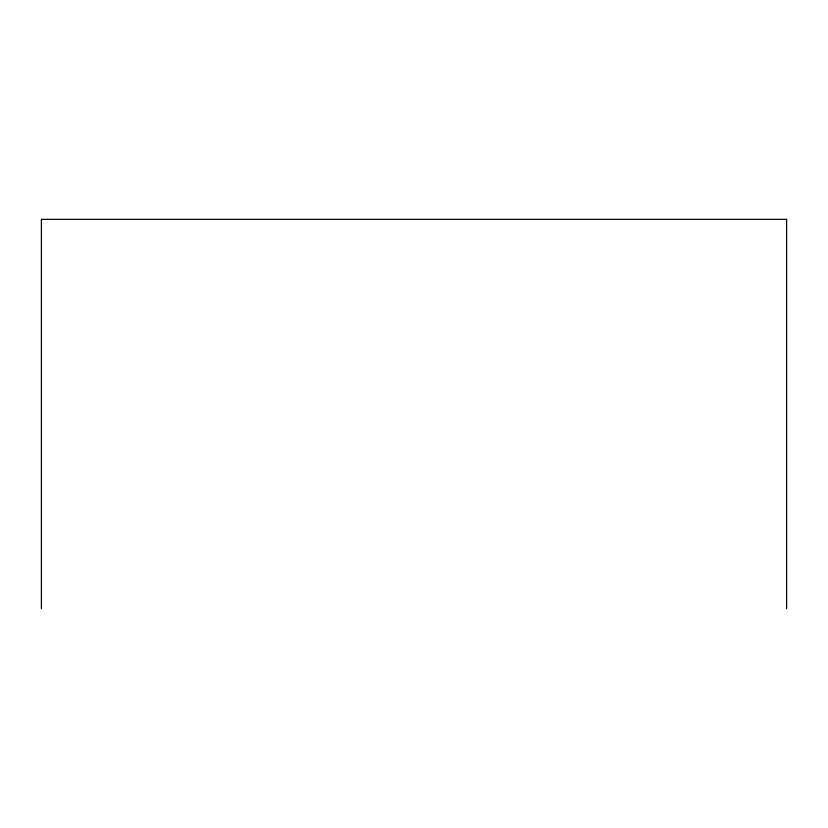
<?xml version="1.0" encoding="UTF-8"?>
<svg xmlns="http://www.w3.org/2000/svg" width="828" height="828" viewBox="0 0 828 828"><rect width="100%" height="100%" fill="white"/><g stroke="black" fill="none" stroke-linecap="round" stroke-linejoin="round"><path stroke-width="1.24" d="M786.6 608.652L786.6 219.348L41.4 219.348L41.4 608.652"/></g></svg>
